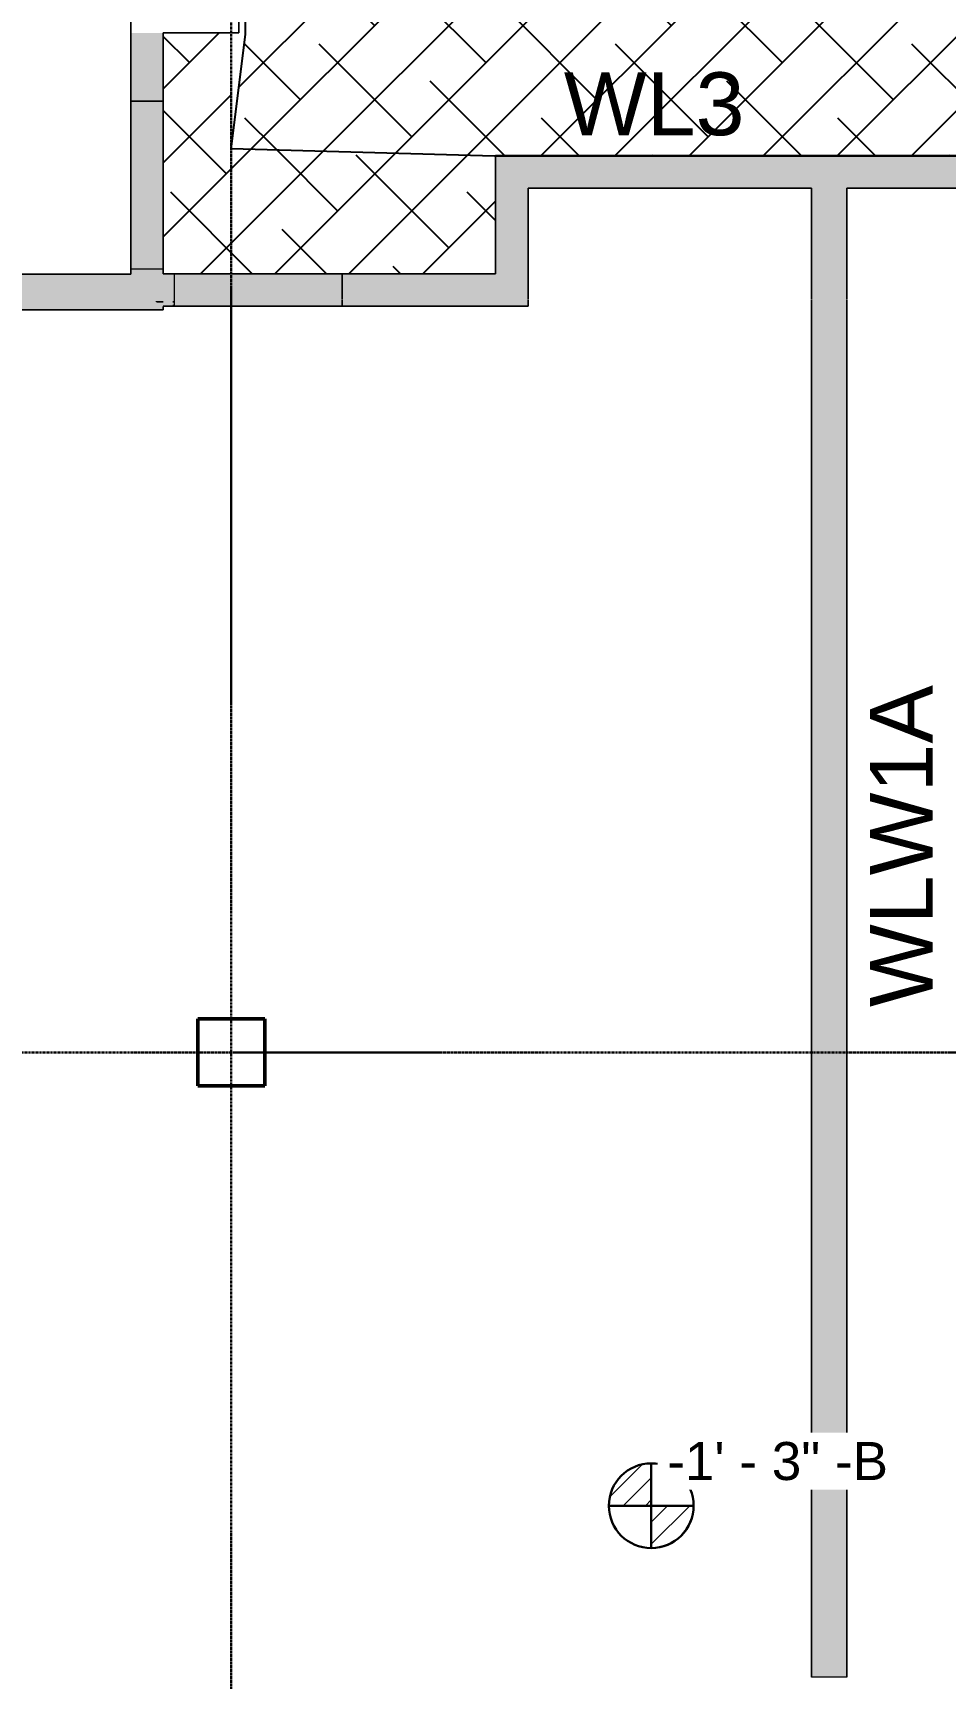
# Model space of a CAD drawing. Header units: inches. Extents: x -4126 to -1814, y 9773 to 12338.
# Drawn here: x -3528.6 to -3311.1, y 10017.9 to 10410.4 of the extents above; entities that cross this region are included whole.
import ezdxf

# ---------------------------------------------------------------- set-up
doc = ezdxf.new("R2010")
doc.units = ezdxf.units.IN
doc.header["$MEASUREMENT"] = 0
doc.linetypes.add('Grid Line 1_2_', pattern=[0.875, 0.5, -0.125, 0.125, -0.125])
for name, color, linetype, lineweight in [('G-ANNO-DIMS', 111, 'Continuous', 9), ('I-WALL', 2, 'Continuous', 13), ('S-COLS', 52, 'Continuous', 9), ('S-GRID', 1, 'Continuous', 9)]:
    doc.layers.add(name, color=color, linetype=linetype, lineweight=lineweight)
doc.layers.add('LOAD_HATCH', color=8, linetype='Continuous')
doc.layers.add('loads', color=1, linetype='Continuous')
doc.styles.add('Arial', font='arial.ttf', dxfattribs={"height": 18})
doc.styles.add('Arial_2', font='arial.ttf', dxfattribs={"height": 9.070866})
pattern_1 = [(315, (35.22, 104.782), (0.027577164, 0.027577164), [])]

# ---------------------------------------------------------------- blocks, each defined once
blk = doc.blocks.new('CTR - 1st Phase - Common Walls_rvt-1-FRAMING PLAN - 1ST FLOOR')
at = {"layer": 'I-WALL', "lineweight": 5, "transparency": 33554585}
h = blk.add_hatch(color=8, dxfattribs=at)
h.paths.add_polyline_path([(-3497.55, 10352.84), (-3497.55, 10354.09), (-3505.3, 10354.09), (-3505.3, 10352.84)], flags=0)
h.paths.add_polyline_path([(-3505.3, 10394.32), (-3497.55, 10394.32), (-3497.55, 10410.41), (-3505.3, 10410.41), (-3505.3, 10395.1)], flags=0)
for points in [[(-3497.55, 10394.09), (-3497.55, 10394.32), (-3505.3, 10394.32), (-3505.3, 10394.09)], [(-3497.55, 10392.66), (-3497.55, 10393.49), (-3505.3, 10393.49), (-3505.3, 10392.66)], [(-3410.55, 10352.96), (-3410.55, 10381.16), (-3418.3, 10381.16), (-3418.3, 10352.96)], [(-3410.55, 10373.41), (-3208.5, 10373.41), (-3208.5, 10381.16), (-3410.55, 10381.16)], [(-3491.32, 10345.21), (-3471.32, 10345.24), (-3471.32, 10352.96), (-3491.32, 10352.96), (-3491.32, 10345.24)], [(-3467.32, 10346.32), (-3454.92, 10346.32), (-3454.92, 10347.15), (-3467.32, 10347.15), (-3467.32, 10346.69)], [(-3505.3, 10346.04), (-3499.1, 10346.04), (-3499.46, 10346.43), (-3819.32, 10346.43), (-3819.32, 10346.04), (-3531.71, 10346.04)], [(-3497.95, 10344.78), (-3498.29, 10345.15), (-3497.55, 10345.19), (-3497.57, 10345.24), (-3498.37, 10345.24), (-3498.71, 10345.61), (-3819.32, 10345.61), (-3819.32, 10344.78), (-3505.3, 10344.78)], [(-3499.1, 10346.04), (-3497.55, 10346.04), (-3497.55, 10346.43), (-3499.46, 10346.43)], [(-3494.92, 10346.04), (-3494.92, 10346.43), (-3495.32, 10346.43), (-3495.32, 10346.04), (-3495.21, 10346.04)], [(-3495.32, 10345.24), (-3494.92, 10345.24), (-3494.92, 10345.61), (-3495.32, 10345.61)]]:
    blk.add_hatch(color=8, dxfattribs=at).paths.add_polyline_path(points, flags=0)
h = blk.add_hatch(color=8, dxfattribs=at)
h.paths.add_polyline_path([(-3505.3, 10391.84), (-3497.55, 10391.84), (-3497.55, 10392.23), (-3505.3, 10392.23)], flags=0)
h.paths.add_polyline_path([(-3505.3, 10393.92), (-3497.55, 10393.92), (-3497.55, 10394.09), (-3505.3, 10394.09)], flags=0)
h = blk.add_hatch(color=8, dxfattribs=at)
h.paths.add_polyline_path([(-3505.3, 10354.09), (-3497.55, 10354.09), (-3497.55, 10391.84), (-3505.3, 10391.84)], flags=0)
h.paths.add_polyline_path([(-3497.55, 10392.23), (-3497.55, 10392.66), (-3505.3, 10392.66), (-3505.3, 10392.23)], flags=0)
h.paths.add_polyline_path([(-3505.3, 10393.49), (-3497.55, 10393.49), (-3497.55, 10393.92), (-3505.3, 10393.92)], flags=0)
h = blk.add_hatch(color=8, dxfattribs=at)
h.paths.add_polyline_path([(-3334.47, 10018.09), (-3334.47, 10058.2), (-3342.97, 10058.2), (-3342.97, 10018.09)], flags=0)
h.paths.add_polyline_path([(-3334.47, 10058.6), (-3334.47, 10059.03), (-3342.97, 10059.03), (-3342.97, 10058.6)], flags=0)
h.paths.add_polyline_path([(-3342.97, 10059.86), (-3334.47, 10059.86), (-3334.47, 10060.29), (-3342.97, 10060.29)], flags=0)
h.paths.add_polyline_path([(-3342.97, 10060.68), (-3334.47, 10060.68), (-3334.47, 10106.08), (-3342.97, 10106.08)], flags=0)
h.paths.add_polyline_path([(-3334.47, 10106.48), (-3334.47, 10106.91), (-3342.97, 10106.91), (-3342.97, 10106.48)], flags=0)
h.paths.add_polyline_path([(-3342.97, 10107.74), (-3334.47, 10107.74), (-3334.47, 10108.17), (-3342.97, 10108.17)], flags=0)
h.paths.add_polyline_path([(-3342.97, 10108.56), (-3334.47, 10108.56), (-3334.47, 10153.97), (-3342.97, 10153.97)], flags=0)
h.paths.add_polyline_path([(-3342.97, 10154.36), (-3334.47, 10154.36), (-3334.47, 10154.79), (-3342.97, 10154.79)], flags=0)
h.paths.add_polyline_path([(-3334.47, 10155.62), (-3334.47, 10156.05), (-3342.97, 10156.05), (-3342.97, 10155.62)], flags=0)
h.paths.add_polyline_path([(-3342.97, 10156.45), (-3334.47, 10156.45), (-3334.47, 10201.85), (-3342.97, 10201.85)], flags=0)
h.paths.add_polyline_path([(-3334.47, 10202.24), (-3334.47, 10202.67), (-3342.97, 10202.67), (-3342.97, 10202.24)], flags=0)
h.paths.add_polyline_path([(-3342.97, 10203.5), (-3334.47, 10203.5), (-3334.47, 10203.93), (-3342.97, 10203.93)], flags=0)
h.paths.add_polyline_path([(-3334.47, 10204.33), (-3334.47, 10249.73), (-3342.97, 10249.73), (-3342.97, 10204.33)], flags=0)
h.paths.add_polyline_path([(-3334.47, 10250.12), (-3334.47, 10250.55), (-3342.97, 10250.55), (-3342.97, 10250.12)], flags=0)
h.paths.add_polyline_path([(-3342.97, 10251.39), (-3334.47, 10251.39), (-3334.47, 10251.82), (-3342.97, 10251.82)], flags=0)
h.paths.add_polyline_path([(-3334.47, 10252.21), (-3334.47, 10297.61), (-3342.97, 10297.61), (-3342.97, 10252.21)], flags=0)
h.paths.add_polyline_path([(-3334.47, 10298), (-3334.47, 10298.43), (-3342.97, 10298.43), (-3342.97, 10298)], flags=0)
h.paths.add_polyline_path([(-3342.97, 10299.27), (-3334.47, 10299.27), (-3334.47, 10299.7), (-3342.97, 10299.7)], flags=0)
h.paths.add_polyline_path([(-3334.47, 10300.09), (-3334.47, 10345.49), (-3342.97, 10345.49), (-3342.97, 10300.09)], flags=0)
h.paths.add_polyline_path([(-3342.97, 10345.89), (-3334.47, 10345.89), (-3334.47, 10346.32), (-3342.97, 10346.32)], flags=0)
h.paths.add_polyline_path([(-3334.47, 10347.15), (-3334.47, 10347.58), (-3342.97, 10347.58), (-3342.97, 10347.15)], flags=0)
h.paths.add_polyline_path([(-3342.97, 10347.97), (-3334.47, 10347.97), (-3334.47, 10373.41), (-3342.97, 10373.41), (-3342.97, 10372.89)], flags=0)
h = blk.add_hatch(color=8, dxfattribs=at)
h.paths.add_polyline_path([(-3497.55, 10344.35), (-3497.55, 10345.15), (-3498.29, 10345.15), (-3497.95, 10344.78), (-3819.32, 10344.78), (-3819.32, 10344.35), (-3497.56, 10344.35)], flags=0)
h.paths.add_polyline_path([(-3498.37, 10345.24), (-3497.55, 10345.24), (-3497.55, 10346.04), (-3819.32, 10346.04), (-3819.32, 10345.61), (-3498.71, 10345.61)], flags=0)
h.paths.add_polyline_path([(-3744.51, 10346.43), (-3497.55, 10346.43), (-3497.55, 10352.84), (-3819.32, 10352.84), (-3819.32, 10346.43), (-3801.85, 10346.43)], flags=0)
h = blk.add_hatch(color=8, dxfattribs=at)
h.paths.add_polyline_path([(-3454.92, 10345.21), (-3410.55, 10345.21), (-3410.55, 10345.49), (-3454.92, 10345.49)], flags=0)
h.paths.add_polyline_path([(-3495.32, 10345.24), (-3495.32, 10346.04), (-3497.55, 10346.04), (-3497.55, 10345.24)], flags=0)
h.paths.add_polyline_path([(-3451.75, 10345.89), (-3410.55, 10345.89), (-3410.55, 10346.69), (-3412.03, 10346.69), (-3411.65, 10346.32), (-3454.92, 10346.32), (-3454.92, 10345.89)], flags=0)
h.paths.add_polyline_path([(-3495.32, 10346.43), (-3495.32, 10352.96), (-3497.55, 10352.96), (-3497.55, 10346.43), (-3495.34, 10346.43)], flags=0)
h.paths.add_polyline_path([(-3412.11, 10346.77), (-3410.55, 10346.77), (-3410.55, 10347.58), (-3454.92, 10347.58), (-3454.92, 10347.15), (-3412.48, 10347.15)], flags=0)
h.paths.add_polyline_path([(-3413.31, 10347.97), (-3410.55, 10347.97), (-3410.55, 10352.96), (-3454.92, 10352.96), (-3454.92, 10347.97), (-3418.3, 10347.97)], flags=0)
h = blk.add_hatch(color=8, dxfattribs=at)
h.paths.add_polyline_path([(-3495.32, 10345.61), (-3494.92, 10345.61), (-3494.92, 10346.04), (-3495.32, 10346.04)], flags=0)
h.paths.add_polyline_path([(-3494.92, 10346.43), (-3494.92, 10352.96), (-3495.32, 10352.95), (-3495.32, 10346.43)], flags=0)
h = blk.add_hatch(color=8, dxfattribs=at)
h.paths.add_polyline_path([(-3468.11, 10345.21), (-3467.32, 10345.21), (-3467.32, 10345.49), (-3471.32, 10345.49), (-3471.32, 10345.21)], flags=0)
h.paths.add_polyline_path([(-3494.54, 10345.61), (-3491.32, 10345.61), (-3491.32, 10346.04), (-3494.92, 10346.04), (-3494.92, 10345.61)], flags=0)
h.paths.add_polyline_path([(-3468.11, 10345.89), (-3467.32, 10345.89), (-3467.32, 10346.32), (-3471.32, 10346.32), (-3471.32, 10345.89)], flags=0)
h.paths.add_polyline_path([(-3494.54, 10346.43), (-3491.32, 10346.43), (-3491.32, 10352.96), (-3494.92, 10352.96), (-3494.92, 10346.43)], flags=0)
h.paths.add_polyline_path([(-3467.32, 10347.15), (-3467.32, 10347.58), (-3471.32, 10347.58), (-3471.32, 10347.15), (-3468.11, 10347.15)], flags=0)
h.paths.add_polyline_path([(-3468.11, 10347.97), (-3467.32, 10347.97), (-3467.32, 10352.96), (-3471.32, 10352.96), (-3471.32, 10347.97)], flags=0)
h = blk.add_hatch(color=8, dxfattribs=at)
h.paths.add_polyline_path([(-3467.32, 10345.21), (-3454.92, 10345.21), (-3454.92, 10345.49), (-3467.32, 10345.49)], flags=0)
h.paths.add_polyline_path([(-3467.32, 10345.89), (-3454.92, 10345.89), (-3454.92, 10346.32), (-3467.32, 10346.32)], flags=0)
h.paths.add_polyline_path([(-3464.18, 10347.15), (-3454.92, 10347.15), (-3454.92, 10347.58), (-3467.32, 10347.58), (-3467.32, 10347.15)], flags=0)
h.paths.add_polyline_path([(-3454.92, 10347.97), (-3454.92, 10352.96), (-3467.32, 10352.96), (-3467.32, 10347.97), (-3464.18, 10347.97)], flags=0)
h = blk.add_hatch(color=8, dxfattribs=at)
h.paths.add_polyline_path([(-3410.55, 10345.49), (-3410.55, 10345.89), (-3411.22, 10345.89), (-3410.83, 10345.49)], flags=0)
h.paths.add_polyline_path([(-3495.32, 10346.04), (-3495.34, 10346.43), (-3497.55, 10346.43), (-3497.55, 10346.04)], flags=0)
h.paths.add_polyline_path([(-3410.55, 10347.58), (-3410.55, 10347.97), (-3413.31, 10347.97), (-3412.91, 10347.58)], flags=0)
h = blk.add_hatch(color=8, dxfattribs=at)
h.paths.add_polyline_path([(-3495.32, 10345.21), (-3495.32, 10345.24), (-3497.55, 10345.21)], flags=0)
h.paths.add_polyline_path([(-3449.72, 10346.32), (-3411.65, 10346.32), (-3412.03, 10346.69), (-3410.55, 10346.73), (-3410.55, 10346.77), (-3412.11, 10346.77), (-3412.48, 10347.15), (-3454.92, 10347.15), (-3454.92, 10346.32)], flags=0)
h = blk.add_hatch(color=8, dxfattribs=at)
h.paths.add_polyline_path([(-3471.32, 10345.49), (-3467.32, 10345.49), (-3467.32, 10345.89), (-3471.32, 10345.89)], flags=0)
h.paths.add_polyline_path([(-3494.54, 10346.04), (-3491.32, 10346.04), (-3491.32, 10346.43), (-3494.92, 10346.43), (-3494.92, 10346.04)], flags=0)
h.paths.add_polyline_path([(-3468.11, 10347.58), (-3467.32, 10347.58), (-3467.32, 10347.97), (-3471.32, 10347.97), (-3471.32, 10347.58)], flags=0)
h = blk.add_hatch(color=8, dxfattribs=at)
h.paths.add_polyline_path([(-3494.54, 10345.21), (-3491.32, 10345.24), (-3491.32, 10345.61), (-3494.92, 10345.61), (-3494.92, 10345.21)], flags=0)
h.paths.add_polyline_path([(-3471.32, 10346.32), (-3467.32, 10346.32), (-3467.32, 10347.15), (-3471.32, 10347.15), (-3471.32, 10346.69)], flags=0)
h = blk.add_hatch(color=8, dxfattribs=at)
h.paths.add_polyline_path([(-3467.32, 10345.49), (-3454.92, 10345.49), (-3454.92, 10345.89), (-3467.32, 10345.89)], flags=0)
h.paths.add_polyline_path([(-3454.92, 10347.58), (-3454.92, 10347.97), (-3467.32, 10347.97), (-3467.32, 10347.58), (-3464.18, 10347.58)], flags=0)
h = blk.add_hatch(color=8, dxfattribs=at)
h.paths.add_polyline_path([(-3418.3, 10345.49), (-3410.83, 10345.49), (-3411.22, 10345.89), (-3454.92, 10345.89), (-3454.92, 10345.49), (-3453.61, 10345.49)], flags=0)
h.paths.add_polyline_path([(-3418.3, 10347.58), (-3412.91, 10347.58), (-3413.31, 10347.97), (-3454.92, 10347.97), (-3454.92, 10347.58), (-3443.75, 10347.58)], flags=0)
h = blk.add_hatch(color=8, dxfattribs=at)
h.paths.add_polyline_path([(-3334.47, 10058.2), (-3334.47, 10058.6), (-3342.97, 10058.6), (-3342.97, 10058.2)], flags=0)
h.paths.add_polyline_path([(-3342.97, 10060.29), (-3334.47, 10060.29), (-3334.47, 10060.68), (-3342.97, 10060.68)], flags=0)
h.paths.add_polyline_path([(-3334.47, 10106.08), (-3334.47, 10106.48), (-3342.97, 10106.48), (-3342.97, 10106.08)], flags=0)
h.paths.add_polyline_path([(-3342.97, 10108.17), (-3334.47, 10108.17), (-3334.47, 10108.56), (-3342.97, 10108.56)], flags=0)
h.paths.add_polyline_path([(-3334.47, 10153.97), (-3334.47, 10154.36), (-3342.97, 10154.36), (-3342.97, 10153.97)], flags=0)
h.paths.add_polyline_path([(-3334.47, 10156.05), (-3334.47, 10156.45), (-3342.97, 10156.45), (-3342.97, 10156.05)], flags=0)
h.paths.add_polyline_path([(-3334.47, 10201.85), (-3334.47, 10202.24), (-3342.97, 10202.24), (-3342.97, 10201.85)], flags=0)
h.paths.add_polyline_path([(-3334.47, 10203.93), (-3334.47, 10204.33), (-3342.97, 10204.33), (-3342.97, 10203.93)], flags=0)
h.paths.add_polyline_path([(-3334.47, 10249.73), (-3334.47, 10250.12), (-3342.97, 10250.12), (-3342.97, 10249.73)], flags=0)
h.paths.add_polyline_path([(-3342.97, 10251.82), (-3334.47, 10251.82), (-3334.47, 10252.21), (-3342.97, 10252.21)], flags=0)
h.paths.add_polyline_path([(-3334.47, 10297.61), (-3334.47, 10298), (-3342.97, 10298), (-3342.97, 10297.61)], flags=0)
h.paths.add_polyline_path([(-3334.47, 10299.7), (-3334.47, 10300.09), (-3342.97, 10300.09), (-3342.97, 10299.7)], flags=0)
h.paths.add_polyline_path([(-3342.97, 10345.49), (-3334.47, 10345.49), (-3334.47, 10345.89), (-3342.97, 10345.89)], flags=0)
h.paths.add_polyline_path([(-3342.97, 10347.58), (-3334.47, 10347.58), (-3334.47, 10347.97), (-3342.97, 10347.97)], flags=0)
h = blk.add_hatch(color=8, dxfattribs=at)
h.paths.add_polyline_path([(-3342.97, 10059.03), (-3334.47, 10059.03), (-3334.47, 10059.86), (-3342.97, 10059.86), (-3342.97, 10059.4)], flags=0)
h.paths.add_polyline_path([(-3334.47, 10106.91), (-3334.47, 10107.74), (-3342.97, 10107.74), (-3342.97, 10106.91)], flags=0)
h.paths.add_polyline_path([(-3334.47, 10154.79), (-3334.47, 10155.62), (-3342.97, 10155.62), (-3342.97, 10154.79)], flags=0)
h.paths.add_polyline_path([(-3334.47, 10202.67), (-3334.47, 10203.5), (-3342.97, 10203.5), (-3342.97, 10202.67)], flags=0)
h.paths.add_polyline_path([(-3342.97, 10250.55), (-3334.47, 10250.55), (-3334.47, 10251.39), (-3342.97, 10251.39), (-3342.97, 10250.93)], flags=0)
h.paths.add_polyline_path([(-3334.47, 10298.43), (-3334.47, 10299.27), (-3342.97, 10299.27), (-3342.97, 10298.43)], flags=0)
h.paths.add_polyline_path([(-3342.97, 10346.32), (-3334.47, 10346.32), (-3334.47, 10347.15), (-3342.97, 10347.15), (-3342.97, 10346.69)], flags=0)
at = {"layer": 'I-WALL', "color": 9}
for p, q in [((-3505.3, 10410.41), (-3505.3, 10418.16)), ((-3479.55, 10418.16), (-3479.55, 10410.41)), ((-3505.3, 10410.41), (-3505.3, 10394.32)), ((-3497.55, 10394.32), (-3497.55, 10410.41)), ((-3497.55, 10410.41), (-3495.32, 10410.41)), ((-3495.32, 10410.41), (-3491.32, 10410.41)), ((-3491.32, 10410.41), (-3479.55, 10410.41)), ((-3505.3, 10394.32), (-3505.3, 10394.09)), ((-3505.3, 10394.09), (-3505.3, 10393.92)), ((-3497.55, 10394.09), (-3505.3, 10394.09)), ((-3505.3, 10393.92), (-3505.3, 10393.12)), ((-3497.55, 10394.09), (-3497.55, 10394.32)), ((-3497.55, 10393.92), (-3497.55, 10394.09)), ((-3497.55, 10393.12), (-3497.55, 10393.92)), ((-3505.3, 10393.03), (-3505.3, 10392.23)), ((-3505.3, 10392.23), (-3505.3, 10391.84)), ((-3505.3, 10391.84), (-3505.3, 10354.09)), ((-3497.55, 10392.23), (-3497.55, 10393.03)), ((-3497.55, 10391.84), (-3497.55, 10392.23)), ((-3497.55, 10354.09), (-3497.55, 10391.84)), ((-3418.3, 10381.16), (-3418.3, 10352.96)), ((-3418.3, 10381.16), (-3410.55, 10381.16)), ((-3208.5, 10381.16), (-3410.55, 10381.16)), ((-3410.55, 10352.96), (-3410.55, 10373.41)), ((-3410.55, 10373.41), (-3342.97, 10373.41)), ((-3342.97, 10373.41), (-3342.97, 10347.97)), ((-3334.47, 10347.97), (-3334.47, 10373.41)), ((-3334.47, 10373.41), (-3208.5, 10373.41)), ((-3505.3, 10352.84), (-3819.32, 10352.84)), ((-3505.3, 10354.09), (-3505.3, 10352.84)), ((-3505.3, 10354.09), (-3497.55, 10354.09)), ((-3497.55, 10352.96), (-3497.55, 10354.09)), ((-3495.32, 10352.96), (-3497.55, 10352.96)), ((-3494.92, 10352.96), (-3495.32, 10352.96)), ((-3491.32, 10352.96), (-3494.92, 10352.96)), ((-3494.92, 10352.96), (-3494.92, 10346.43)), ((-3471.32, 10352.96), (-3491.32, 10352.96)), ((-3467.32, 10352.96), (-3471.32, 10352.96)), ((-3454.92, 10352.96), (-3467.32, 10352.96)), ((-3418.3, 10352.96), (-3454.92, 10352.96)), ((-3454.92, 10347.97), (-3454.92, 10352.96)), ((-3410.55, 10352.96), (-3410.55, 10347.97)), ((-3454.92, 10347.58), (-3454.92, 10347.97)), ((-3454.92, 10346.77), (-3454.92, 10347.58)), ((-3454.92, 10345.89), (-3454.92, 10346.69)), ((-3410.55, 10347.97), (-3410.55, 10347.58)), ((-3410.55, 10347.58), (-3410.55, 10346.77)), ((-3410.55, 10346.69), (-3410.55, 10345.89)), ((-3342.97, 10347.97), (-3342.97, 10347.58)), ((-3342.97, 10347.58), (-3342.97, 10346.77)), ((-3342.97, 10346.69), (-3342.97, 10345.89)), ((-3334.47, 10347.58), (-3334.47, 10347.97)), ((-3334.47, 10346.77), (-3334.47, 10347.58)), ((-3334.47, 10345.89), (-3334.47, 10346.69)), ((-3819.32, 10344.34), (-3497.55, 10344.34)), ((-3497.55, 10345.21), (-3495.32, 10345.21)), ((-3497.55, 10345.15), (-3497.55, 10344.35)), ((-3495.32, 10345.21), (-3494.92, 10345.21)), ((-3494.92, 10346.43), (-3494.92, 10346.04)), ((-3494.92, 10346.04), (-3494.92, 10345.61)), ((-3494.92, 10345.61), (-3494.92, 10345.24)), ((-3494.92, 10345.21), (-3491.32, 10345.21)), ((-3491.32, 10345.21), (-3471.32, 10345.21)), ((-3471.32, 10345.21), (-3467.32, 10345.21)), ((-3467.32, 10345.21), (-3454.92, 10345.21)), ((-3454.92, 10345.49), (-3454.92, 10345.89)), ((-3454.92, 10345.21), (-3454.92, 10345.49)), ((-3454.92, 10345.21), (-3410.55, 10345.21)), ((-3410.55, 10345.89), (-3410.55, 10345.49)), ((-3410.55, 10345.49), (-3410.55, 10345.21)), ((-3342.97, 10345.89), (-3342.97, 10345.49)), ((-3342.97, 10345.49), (-3342.97, 10300.09)), ((-3334.47, 10345.49), (-3334.47, 10345.89)), ((-3334.47, 10300.09), (-3334.47, 10345.49)), ((-3342.97, 10300.09), (-3342.97, 10299.7)), ((-3342.97, 10299.7), (-3342.97, 10298.89)), ((-3334.47, 10299.7), (-3334.47, 10300.09)), ((-3334.47, 10298.89), (-3334.47, 10299.7)), ((-3342.97, 10298.81), (-3342.97, 10298)), ((-3342.97, 10298), (-3342.97, 10297.61)), ((-3342.97, 10297.61), (-3342.97, 10252.21)), ((-3334.47, 10298), (-3334.47, 10298.81)), ((-3334.47, 10297.61), (-3334.47, 10298)), ((-3334.47, 10252.21), (-3334.47, 10297.61)), ((-3342.97, 10252.21), (-3342.97, 10251.82)), ((-3342.97, 10251.82), (-3342.97, 10251.01)), ((-3342.97, 10250.93), (-3342.97, 10250.12)), ((-3342.97, 10250.12), (-3342.97, 10249.73)), ((-3342.97, 10249.73), (-3342.97, 10204.33)), ((-3334.47, 10251.82), (-3334.47, 10252.21)), ((-3334.47, 10251.01), (-3334.47, 10251.82)), ((-3334.47, 10250.12), (-3334.47, 10250.93)), ((-3334.47, 10249.73), (-3334.47, 10250.12)), ((-3334.47, 10204.33), (-3334.47, 10249.73)), ((-3342.97, 10204.33), (-3342.97, 10203.93)), ((-3342.97, 10203.93), (-3342.97, 10203.13)), ((-3342.97, 10203.05), (-3342.97, 10202.24)), ((-3342.97, 10202.24), (-3342.97, 10201.85)), ((-3342.97, 10201.85), (-3342.97, 10156.45)), ((-3334.47, 10203.93), (-3334.47, 10204.33)), ((-3334.47, 10203.13), (-3334.47, 10203.93)), ((-3334.47, 10202.24), (-3334.47, 10203.05)), ((-3334.47, 10201.85), (-3334.47, 10202.24)), ((-3334.47, 10156.45), (-3334.47, 10201.85)), ((-3342.97, 10156.45), (-3342.97, 10156.05)), ((-3342.97, 10156.05), (-3342.97, 10155.25)), ((-3342.97, 10155.16), (-3342.97, 10154.36)), ((-3342.97, 10154.36), (-3342.97, 10153.97)), ((-3334.47, 10156.05), (-3334.47, 10156.45)), ((-3334.47, 10155.25), (-3334.47, 10156.05)), ((-3334.47, 10154.36), (-3334.47, 10155.16)), ((-3334.47, 10153.97), (-3334.47, 10154.36)), ((-3342.97, 10153.97), (-3342.97, 10108.56)), ((-3334.47, 10108.56), (-3334.47, 10153.97)), ((-3342.97, 10108.56), (-3342.97, 10108.17)), ((-3342.97, 10108.17), (-3342.97, 10107.37)), ((-3342.97, 10107.28), (-3342.97, 10106.48)), ((-3334.47, 10108.17), (-3334.47, 10108.56)), ((-3334.47, 10107.37), (-3334.47, 10108.17)), ((-3334.47, 10106.48), (-3334.47, 10107.28)), ((-3342.97, 10106.48), (-3342.97, 10106.08)), ((-3342.97, 10106.08), (-3342.97, 10060.68)), ((-3334.47, 10106.08), (-3334.47, 10106.48)), ((-3334.47, 10060.68), (-3334.47, 10106.08)), ((-3342.97, 10060.68), (-3342.97, 10060.29)), ((-3342.97, 10060.29), (-3342.97, 10059.48)), ((-3334.47, 10060.29), (-3334.47, 10060.68)), ((-3334.47, 10059.48), (-3334.47, 10060.29)), ((-3342.97, 10059.4), (-3342.97, 10058.6)), ((-3342.97, 10058.6), (-3342.97, 10058.2)), ((-3342.97, 10058.2), (-3342.97, 10018.09)), ((-3334.47, 10058.6), (-3334.47, 10059.4)), ((-3334.47, 10058.2), (-3334.47, 10058.6)), ((-3334.47, 10018.09), (-3334.47, 10058.2)), ((-3334.47, 10018.09), (-3342.97, 10018.09))]:
    blk.add_line(p, q, dxfattribs=at)
at = {"layer": 'I-WALL', "color": 253}
for p, q in [((-3505.3, 10418.16), (-3505.3, 10410.41)), ((-3479.55, 10410.41), (-3479.55, 10418.16)), ((-3505.3, 10394.32), (-3505.3, 10410.41)), ((-3497.55, 10410.41), (-3497.55, 10394.32)), ((-3495.32, 10410.41), (-3497.55, 10410.41)), ((-3491.32, 10410.41), (-3495.32, 10410.41)), ((-3479.55, 10410.41), (-3491.32, 10410.41)), ((-3505.3, 10394.09), (-3505.3, 10394.32)), ((-3505.3, 10393.92), (-3505.3, 10394.09)), ((-3505.3, 10394.09), (-3497.55, 10394.09)), ((-3505.3, 10393.49), (-3505.3, 10393.92)), ((-3497.55, 10394.32), (-3497.55, 10394.09)), ((-3497.55, 10394.09), (-3497.55, 10393.92)), ((-3497.55, 10393.92), (-3497.55, 10393.49)), ((-3505.3, 10393.12), (-3505.3, 10393.49)), ((-3505.3, 10392.66), (-3505.3, 10393.03)), ((-3505.3, 10392.23), (-3505.3, 10392.66)), ((-3505.3, 10391.84), (-3505.3, 10392.23)), ((-3505.3, 10352.84), (-3505.3, 10391.84)), ((-3497.55, 10393.49), (-3497.55, 10393.12)), ((-3497.55, 10393.03), (-3497.55, 10392.66)), ((-3497.55, 10392.66), (-3497.55, 10392.23)), ((-3497.55, 10392.23), (-3497.55, 10391.84)), ((-3497.55, 10391.84), (-3497.55, 10352.96)), ((-3418.3, 10352.96), (-3418.3, 10381.16)), ((-3410.55, 10381.16), (-3418.3, 10381.16)), ((-3410.55, 10381.16), (-3208.5, 10381.16)), ((-3410.55, 10373.41), (-3410.55, 10352.96)), ((-3342.97, 10373.41), (-3410.55, 10373.41)), ((-3342.97, 10347.97), (-3342.97, 10373.41)), ((-3334.47, 10373.41), (-3334.47, 10347.97)), ((-3208.5, 10373.41), (-3334.47, 10373.41)), ((-3819.32, 10352.84), (-3505.3, 10352.84)), ((-3505.3, 10354.09), (-3497.55, 10354.09)), ((-3497.55, 10352.96), (-3495.32, 10352.96)), ((-3495.32, 10352.96), (-3491.32, 10352.96)), ((-3494.92, 10352.96), (-3494.92, 10346.43)), ((-3491.32, 10352.96), (-3471.32, 10352.96)), ((-3471.32, 10352.96), (-3467.32, 10352.96)), ((-3467.32, 10352.96), (-3418.3, 10352.96)), ((-3454.92, 10352.96), (-3454.92, 10347.97)), ((-3410.55, 10347.97), (-3410.55, 10352.96)), ((-3454.92, 10347.97), (-3454.92, 10347.58)), ((-3454.92, 10347.58), (-3454.92, 10347.15)), ((-3454.92, 10347.15), (-3454.92, 10346.77)), ((-3454.92, 10346.69), (-3454.92, 10346.32)), ((-3410.55, 10347.58), (-3410.55, 10347.97)), ((-3410.55, 10346.77), (-3410.55, 10347.58)), ((-3410.55, 10345.89), (-3410.55, 10346.69)), ((-3342.97, 10347.58), (-3342.97, 10347.97)), ((-3342.97, 10347.15), (-3342.97, 10347.58)), ((-3342.97, 10346.77), (-3342.97, 10347.15)), ((-3342.97, 10346.32), (-3342.97, 10346.69)), ((-3334.47, 10347.97), (-3334.47, 10347.58)), ((-3334.47, 10347.58), (-3334.47, 10347.15)), ((-3334.47, 10347.15), (-3334.47, 10346.77)), ((-3334.47, 10346.69), (-3334.47, 10346.32)), ((-3497.55, 10344.34), (-3819.32, 10344.34)), ((-3495.32, 10345.21), (-3497.55, 10345.21)), ((-3497.55, 10344.35), (-3497.55, 10345.15)), ((-3491.32, 10345.21), (-3495.32, 10345.21)), ((-3494.92, 10346.43), (-3494.92, 10346.04)), ((-3494.92, 10346.04), (-3494.92, 10345.61)), ((-3494.92, 10345.61), (-3494.92, 10345.24)), ((-3471.32, 10345.21), (-3491.32, 10345.21)), ((-3467.32, 10345.21), (-3471.32, 10345.21)), ((-3410.55, 10345.21), (-3467.32, 10345.21)), ((-3454.92, 10346.32), (-3454.92, 10345.89)), ((-3454.92, 10345.89), (-3454.92, 10345.49)), ((-3454.92, 10345.49), (-3454.92, 10345.21)), ((-3410.55, 10345.49), (-3410.55, 10345.89)), ((-3410.55, 10345.21), (-3410.55, 10345.49)), ((-3342.97, 10345.89), (-3342.97, 10346.32)), ((-3342.97, 10345.49), (-3342.97, 10345.89)), ((-3342.97, 10300.09), (-3342.97, 10345.49)), ((-3334.47, 10346.32), (-3334.47, 10345.89)), ((-3334.47, 10345.89), (-3334.47, 10345.49)), ((-3334.47, 10345.49), (-3334.47, 10300.09)), ((-3342.97, 10299.7), (-3342.97, 10300.09)), ((-3342.97, 10299.27), (-3342.97, 10299.7)), ((-3334.47, 10300.09), (-3334.47, 10299.7)), ((-3334.47, 10299.7), (-3334.47, 10299.27)), ((-3342.97, 10298.89), (-3342.97, 10299.27)), ((-3342.97, 10298.43), (-3342.97, 10298.81)), ((-3342.97, 10298), (-3342.97, 10298.43)), ((-3342.97, 10297.61), (-3342.97, 10298)), ((-3342.97, 10252.21), (-3342.97, 10297.61)), ((-3334.47, 10299.27), (-3334.47, 10298.89)), ((-3334.47, 10298.81), (-3334.47, 10298.43)), ((-3334.47, 10298.43), (-3334.47, 10298)), ((-3334.47, 10298), (-3334.47, 10297.61)), ((-3334.47, 10297.61), (-3334.47, 10252.21)), ((-3342.97, 10251.82), (-3342.97, 10252.21)), ((-3342.97, 10251.39), (-3342.97, 10251.82)), ((-3342.97, 10251.01), (-3342.97, 10251.39)), ((-3342.97, 10250.55), (-3342.97, 10250.93)), ((-3342.97, 10250.12), (-3342.97, 10250.55)), ((-3342.97, 10249.73), (-3342.97, 10250.12)), ((-3342.97, 10204.33), (-3342.97, 10249.73)), ((-3334.47, 10252.21), (-3334.47, 10251.82)), ((-3334.47, 10251.82), (-3334.47, 10251.39)), ((-3334.47, 10251.39), (-3334.47, 10251.01)), ((-3334.47, 10250.93), (-3334.47, 10250.55)), ((-3334.47, 10250.55), (-3334.47, 10250.12)), ((-3334.47, 10250.12), (-3334.47, 10249.73)), ((-3334.47, 10249.73), (-3334.47, 10204.33)), ((-3342.97, 10203.93), (-3342.97, 10204.33)), ((-3342.97, 10203.5), (-3342.97, 10203.93)), ((-3342.97, 10203.13), (-3342.97, 10203.5)), ((-3342.97, 10202.67), (-3342.97, 10203.05)), ((-3342.97, 10202.24), (-3342.97, 10202.67)), ((-3342.97, 10201.85), (-3342.97, 10202.24)), ((-3342.97, 10156.45), (-3342.97, 10201.85)), ((-3334.47, 10204.33), (-3334.47, 10203.93)), ((-3334.47, 10203.93), (-3334.47, 10203.5)), ((-3334.47, 10203.5), (-3334.47, 10203.13)), ((-3334.47, 10203.05), (-3334.47, 10202.67)), ((-3334.47, 10202.67), (-3334.47, 10202.24)), ((-3334.47, 10202.24), (-3334.47, 10201.85)), ((-3334.47, 10201.85), (-3334.47, 10156.45)), ((-3342.97, 10156.05), (-3342.97, 10156.45)), ((-3342.97, 10155.62), (-3342.97, 10156.05)), ((-3342.97, 10155.25), (-3342.97, 10155.62)), ((-3342.97, 10154.79), (-3342.97, 10155.16)), ((-3342.97, 10154.36), (-3342.97, 10154.79)), ((-3342.97, 10153.97), (-3342.97, 10154.36)), ((-3334.47, 10156.45), (-3334.47, 10156.05)), ((-3334.47, 10156.05), (-3334.47, 10155.62)), ((-3334.47, 10155.62), (-3334.47, 10155.25)), ((-3334.47, 10155.16), (-3334.47, 10154.79)), ((-3334.47, 10154.79), (-3334.47, 10154.36)), ((-3334.47, 10154.36), (-3334.47, 10153.97)), ((-3342.97, 10108.56), (-3342.97, 10153.97)), ((-3334.47, 10153.97), (-3334.47, 10108.56)), ((-3342.97, 10108.17), (-3342.97, 10108.56)), ((-3342.97, 10107.74), (-3342.97, 10108.17)), ((-3342.97, 10107.37), (-3342.97, 10107.74)), ((-3342.97, 10106.91), (-3342.97, 10107.28)), ((-3334.47, 10108.56), (-3334.47, 10108.17)), ((-3334.47, 10108.17), (-3334.47, 10107.74)), ((-3334.47, 10107.74), (-3334.47, 10107.37)), ((-3334.47, 10107.28), (-3334.47, 10106.91)), ((-3342.97, 10106.48), (-3342.97, 10106.91)), ((-3342.97, 10106.08), (-3342.97, 10106.48)), ((-3342.97, 10060.68), (-3342.97, 10106.08)), ((-3334.47, 10106.91), (-3334.47, 10106.48)), ((-3334.47, 10106.48), (-3334.47, 10106.08)), ((-3334.47, 10106.08), (-3334.47, 10060.68)), ((-3342.97, 10060.29), (-3342.97, 10060.68)), ((-3342.97, 10059.86), (-3342.97, 10060.29)), ((-3334.47, 10060.68), (-3334.47, 10060.29)), ((-3334.47, 10060.29), (-3334.47, 10059.86)), ((-3342.97, 10059.48), (-3342.97, 10059.86)), ((-3342.97, 10059.03), (-3342.97, 10059.4)), ((-3342.97, 10058.6), (-3342.97, 10059.03)), ((-3342.97, 10058.2), (-3342.97, 10058.6)), ((-3342.97, 10018.09), (-3342.97, 10058.2)), ((-3334.47, 10059.86), (-3334.47, 10059.48)), ((-3334.47, 10059.4), (-3334.47, 10059.03)), ((-3334.47, 10059.03), (-3334.47, 10058.6)), ((-3334.47, 10058.6), (-3334.47, 10058.2)), ((-3334.47, 10058.2), (-3334.47, 10018.09)), ((-3334.47, 10018.09), (-3342.97, 10018.09))]:
    blk.add_line(p, q, dxfattribs=at)
blk = doc.blocks.new('034100 - Precast Structural Concrete - Column - Corbels - 16_x16_-1699972-FRAMING PLAN - 1ST FLOOR')
at = {"layer": 'S-COLS'}
for p, q in [((-8.91, 8.98), (-8.98, 8.98)), ((-8.98, 8.98), (-8.98, -7.02)), ((6.94, 8.98), (-8.91, 8.98)), ((7.02, 8.98), (6.94, 8.98)), ((7.02, -7.02), (7.02, 8.98)), ((-8.98, -7.02), (-8.91, -7.02)), ((-8.91, -7.02), (6.94, -7.02)), ((6.94, -7.02), (7.02, -7.02))]:
    blk.add_line(p, q, dxfattribs=at)
at = {"layer": 'S-COLS', "lineweight": 50}
for p, q in [((-8.98, -7.02), (-8.98, 8.98)), ((-8.98, 8.98), (-8.91, 8.98)), ((-8.91, 8.98), (6.94, 8.98)), ((6.94, 8.98), (7.02, 8.98)), ((7.02, 8.98), (7.02, -7.02)), ((-8.91, -7.02), (-8.98, -7.02)), ((6.94, -7.02), (-8.91, -7.02)), ((7.02, -7.02), (6.94, -7.02))]:
    blk.add_line(p, q, dxfattribs=at)
blk = doc.blocks.new('Spot Elevations - Símbolo de cota horizontal-V286-FRAMING PLAN - 1ST FLOOR')
at = {"layer": 'G-ANNO-DIMS'}
h = blk.add_hatch(dxfattribs=at)
h.set_pattern_fill('FP_91', color=256, style=0, pattern_type=2)
h.set_pattern_definition(pattern_1)
edge = h.paths.add_edge_path(flags=0)
edge.add_arc((0, 0), 0.1053, 0, 90, ccw=False)
edge.add_line((0.1053, 0), (0, 0))
edge.add_line((0, 0), (0, 0.1053))
h = blk.add_hatch(dxfattribs=at)
h.set_pattern_fill('FP_91', color=256, style=0, pattern_type=2)
h.set_pattern_definition(pattern_1)
edge = h.paths.add_edge_path(flags=0)
edge.add_arc((0, 0), 0.1053, 0, 90, ccw=False)
edge.add_line((0.1053, 0), (0, 0))
edge.add_line((0, 0), (0, 0.1053))
h = blk.add_hatch(dxfattribs=at)
h.set_pattern_fill('FP_91', color=256, style=0, pattern_type=2)
h.set_pattern_definition(pattern_1)
edge = h.paths.add_edge_path(flags=0)
edge.add_arc((0, 0), 0.1053, 180, 270, ccw=False)
edge.add_line((-0.1053, 0), (0, 0))
edge.add_line((0, 0), (0, -0.1053))
h = blk.add_hatch(dxfattribs=at)
h.set_pattern_fill('FP_91', color=256, style=0, pattern_type=2)
h.set_pattern_definition(pattern_1)
edge = h.paths.add_edge_path(flags=0)
edge.add_arc((0, 0), 0.1053, 180, 270, ccw=False)
edge.add_line((-0.1053, 0), (0, 0))
edge.add_line((0, 0), (0, -0.1053))
at = {"layer": 'G-ANNO-DIMS', "lineweight": 30}
for p, q in [((0, 0.1053), (0, 0)), ((0, 0), (-0.1053, 0)), ((0, 0), (0.1053, 0)), ((0, -0.1053), (0, 0))]:
    blk.add_line(p, q, dxfattribs=at)
blk.add_circle((0, 0), 0.1053, dxfattribs=at)
for start, end in [(360, 90), (180, 270)]:
    blk.add_arc((0, 0), 0.1053, start, end, dxfattribs=at)

msp = doc.modelspace()

# ---------------------------------------------------------------- hatches: boundary and pattern name
at = {"layer": 'LOAD_HATCH'}
h = msp.add_hatch(dxfattribs=at)
h.set_pattern_fill('ANSI38', color=256, scale=100, style=0)
h.paths.add_polyline_path([(-3481.324, 10382.789), (-3418.524, 10381), (-3072.924, 10381), (-2509.521, 10381.514), (-2503.7, 10449.439), (-3408.924, 10449.439), (-3401.049, 11277.289), (-3371.874, 11277.289), (-3371.874, 11473.789), (-3140.124, 11473.539), (-3139.124, 11648.339), (-2778.924, 11649.339), (-2778.924, 11628.389), (-2718.724, 11628.389), (-2650.524, 11628.389), (-2650.524, 11649.339), (-2509.521, 11650), (-2509.521, 11717.264), (-3140.124, 11718), (-3140.124, 11838.614), (-3460.024, 11838.614), (-3460.024, 11787.364), (-3199.999, 11783.364), (-3199.999, 11535.189), (-3481.324, 11530.989), (-3477.974, 11244.389), (-3477.974, 10410)])
h = msp.add_hatch(dxfattribs=at)
h.set_pattern_fill('ANSI38', color=256, scale=100, style=0)
h.paths.add_polyline_path([(-3471.324, 10352.964), (-3467.324, 10352.964), (-3454.924, 10352.964), (-3418.299, 10352.964), (-3418.299, 10381.001), (-3418.524, 10381), (-3481.324, 10382.789), (-3481.324, 10352.964)])
h.paths.add_polyline_path([(-3497.549, 10410.414), (-3497.549, 10394.316), (-3497.549, 10394.089), (-3497.549, 10393.922), (-3497.549, 10393.034), (-3497.549, 10392.229), (-3497.549, 10391.835), (-3497.549, 10352.964), (-3495.324, 10352.964), (-3491.324, 10352.964), (-3481.324, 10352.964), (-3481.324, 10410.414), (-3491.324, 10410.414), (-3495.324, 10410.414)])

# ---------------------------------------------------------------- linework, layer by layer
msp.add_lwpolyline([(-3401.049, 11277.289), (-3408.924, 10449.439), (-2503.7, 10449.439), (-2509.521, 10381.514), (-3072.924, 10381), (-3418.524, 10381), (-3481.324, 10382.789), (-3477.974, 10410), (-3477.974, 11244.389)], dxfattribs=at)
at = {"layer": 'S-GRID', "linetype": 'Grid Line 1_2_', "lineweight": 30}
for p, q in [((-3481.324, 9772.61), (-3481.324, 12288.555)), ((-1814.206, 10167.189), (-4076.95, 10167.189))]:
    msp.add_line(p, q, dxfattribs=at)

# ---------------------------------------------------------------- block references
at = {"lineweight": 5}
msp.add_blockref('CTR - 1st Phase - Common Walls_rvt-1-FRAMING PLAN - 1ST FLOOR', (0, 0), dxfattribs=at)
at = {"layer": 'G-ANNO-DIMS', "lineweight": 30, "extrusion": (0, 0, -1), "xscale": 95.99999999999994, "yscale": 95.99999999999994, "zscale": 95.99999999999994, "rotation": 180}
msp.add_blockref('Spot Elevations - Símbolo de cota horizontal-V286-FRAMING PLAN - 1ST FLOOR', (3381.168, 10059.025), dxfattribs=at)
at = {"layer": 'S-COLS', "rotation": 270.0000000000118}
msp.add_blockref('034100 - Precast Structural Concrete - Column - Corbels - 16_x16_-1699972-FRAMING PLAN - 1ST FLOOR', (-3482.308, 10166.205), dxfattribs=at)

# ---------------------------------------------------------------- texts
at = {"layer": 'loads', "insert": (-3402, 10401), "char_height": 15, "width": 29.92125, "attachment_point": 1, "style": 'Arial'}
msp.add_mtext('WL3', dxfattribs=at)
at = {"layer": 'loads', "insert": (-3329, 10178), "char_height": 15, "width": 29.92125, "attachment_point": 1, "rotation": 90, "style": 'Arial'}
msp.add_mtext('WLW1A', dxfattribs=at)

# ---------------------------------------------------------------- next in the draw order: texts
at = {"layer": 'G-ANNO-DIMS', "insert": (-3377.358, 10074.228), "char_height": 9.07087, "width": 62.85656, "attachment_point": 1, "line_spacing_factor": 0.941778, "style": 'Arial_2', "bg_fill": 3, "box_fill_scale": 1.25, "bg_fill_color": 256, "bg_fill_true_color": 13158600, "bg_fill_transparency": 0}
msp.add_mtext('-1\' - 3" -B', dxfattribs=at)

doc.saveas('drawing.dxf')
